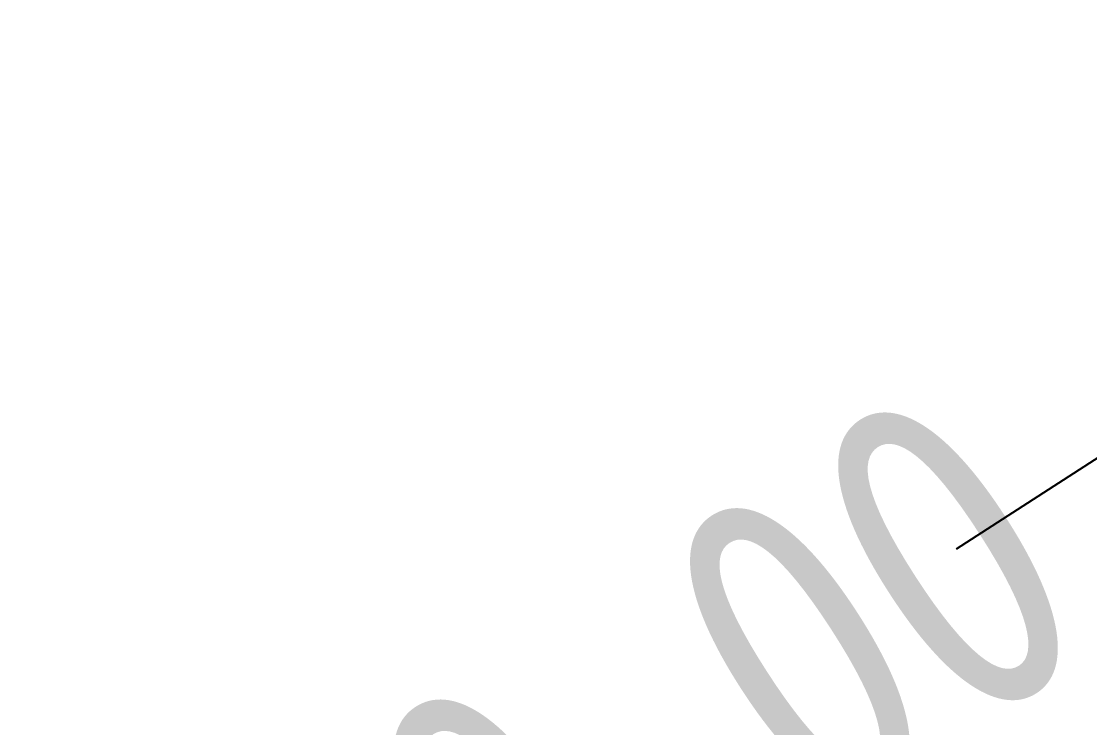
# Model space of a CAD drawing. Header units: millimetres. Extents: x 1147 to 12155, y -6137 to -4403.
# Drawn here: x 4502.71 to 4535.68, y -5363.85 to -5342.06 of the extents above; entities that cross this region are included whole.
import ezdxf

# ---------------------------------------------------------------- set-up
doc = ezdxf.new("R2010")
doc.units = ezdxf.units.MM
doc.header["$LTSCALE"] = 16.335
doc.header["$PDMODE"] = 3
doc.header["$PDSIZE"] = 0.3125
doc.layers.get('0').update_dxf_attribs({"linetype": 'CONTINUOUS'})
doc.layers.get('Defpoints').update_dxf_attribs({"linetype": 'CONTINUOUS'})
doc.styles.get("Standard").update_dxf_attribs({"font": 'txt', "width": 0.8})
doc.dimstyles.get("Standard").update_dxf_attribs({"dimtxt": 0.15625, "dimasz": 0.1875, "dimexe": 0.125, "dimexo": 0.0625, "dimtad": 0, "dimtih": 1, "dimtoh": 1, "dimdsep": 46, "dimtxsty": 'Standard', "dimcen": 0.09, "dimadec": 0, "dimazin": 0, "dimtp": 0.01, "dimtm": 0.01, "dimtfac": 1, "dimtofl": 0, "dimtmove": 0, "dimatfit": 3, "dimfxl": 0, "dimtolj": 1, "dimarcsym": 0})

# ---------------------------------------------------------------- blocks, each defined once
blk = doc.blocks.new('*D698')
at = {"color": 4, "lineweight": -2}
blk.add_line((4531.574, -5358.33), (4539.975, -5352.907), dxfattribs=at)
at = {"color": 4}
blk.add_solid([(4539.071, -5351.506), (4540.879, -5354.307), (4548.377, -5347.483)], dxfattribs=at)
at = {"layer": 'Defpoints', "color": 0}
for p in [(4556.779, -5342.06), (4548.377, -5347.483)]:
    blk.add_point(p, dxfattribs=at)
at = {"color": 6, "insert": (4517.571, -5367.369), "char_height": 10, "attachment_point": 5, "rotation": 32.8427}
blk.add_mtext('\\A1;∅10.00', dxfattribs=at)

msp = doc.modelspace()

# ---------------------------------------------------------------- dimensions: what is measured, and where the dimension line sits
dim = msp.add_diameter_dim_2p(p1=(4556.779, -5342.06), p2=(4548.377, -5347.483), dimstyle='Standard', override={"dimtxt": 10, "dimasz": 10, "dimgap": 0, "dimtih": 0, "dimtoh": 0, "dimzin": 0, "dimcen": 0, "dimclrd": 4, "dimclre": 4, "dimclrt": 6, "dimadec": 2, "dimtp": 0, "dimtm": 0, "dimtzin": 0})
dim.commit()
dim.dimension.update_dxf_attribs({"geometry": '*D698', "text_midpoint": (4517.571, -5367.369)})

doc.saveas('drawing.dxf')
